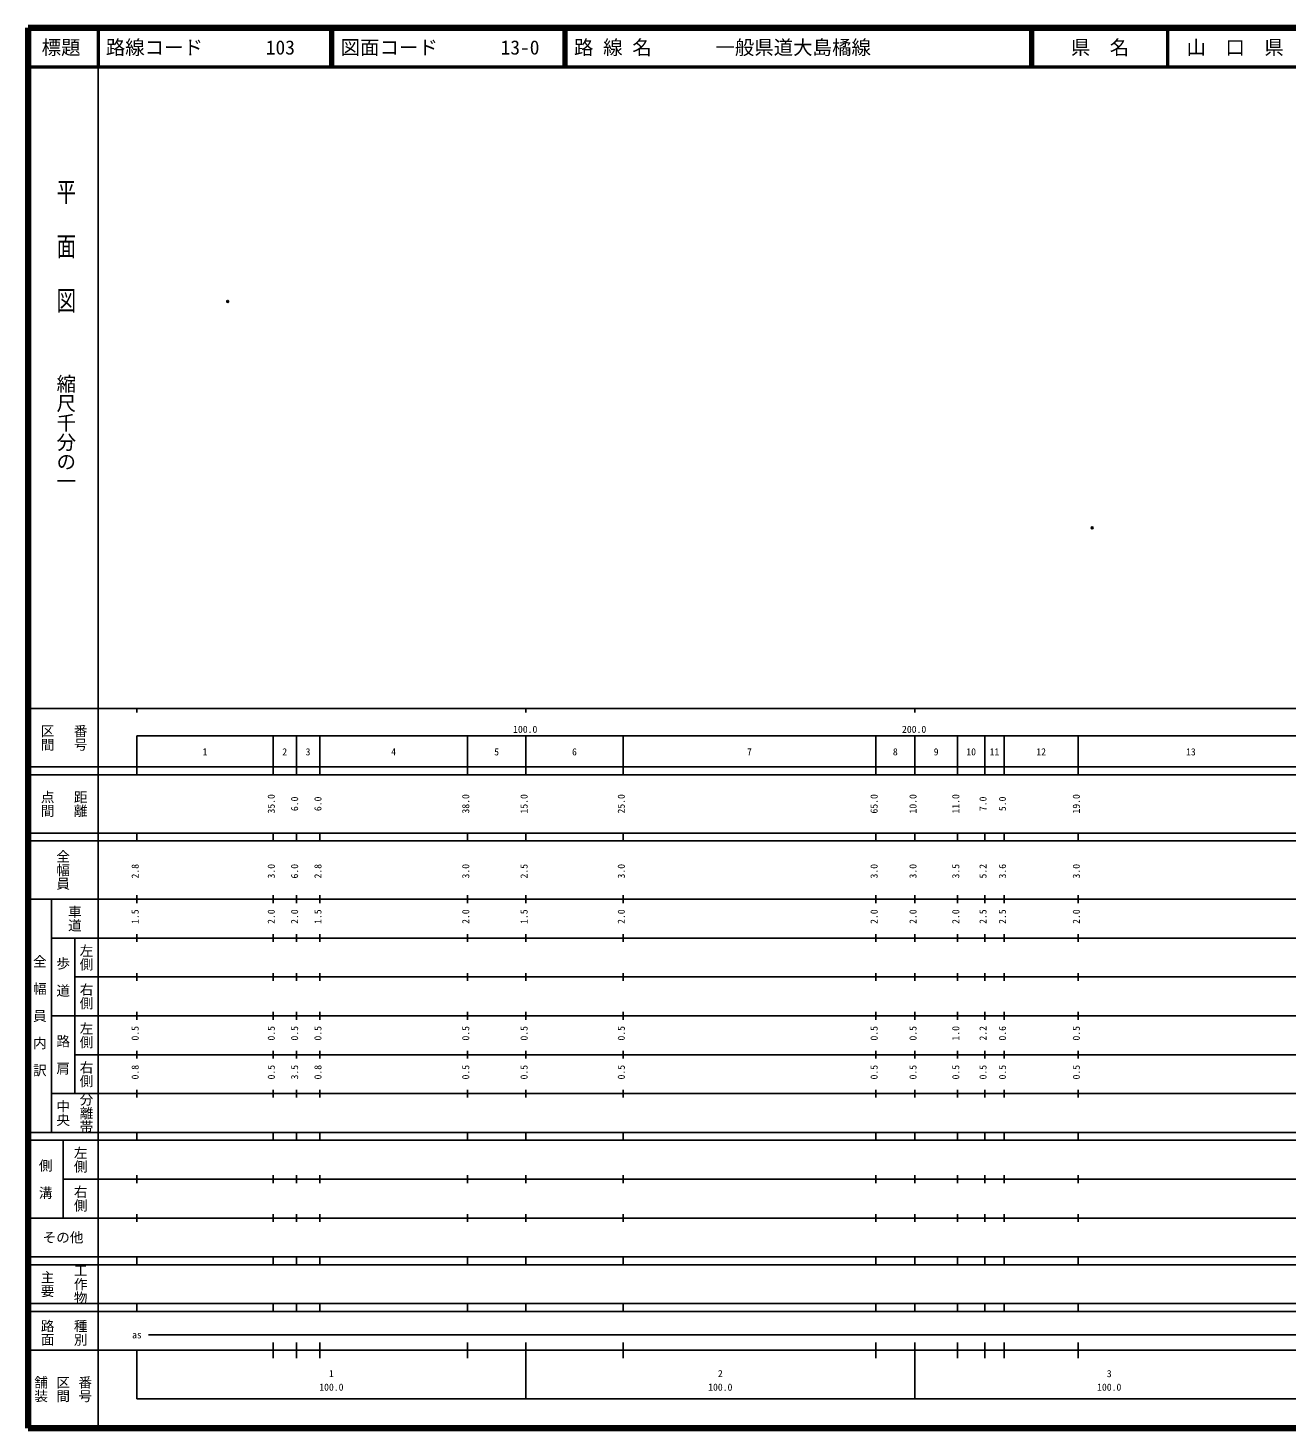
# Model space of a CAD drawing. Units: millimetres on the paper. Extents: x 40 to 680, y 20 to 380.
# Drawn here: x 40 to 363.7, y 20 to 380 of the extents above; entities that cross this region are included whole.
import ezdxf
from ezdxf.enums import TextEntityAlignment as Align

# ---------------------------------------------------------------- set-up
doc = ezdxf.new("R2010")
doc.units = ezdxf.units.MM
doc.header["$PDMODE"] = 32
doc.header["$PDSIZE"] = 0.5
doc.layers.add('M-OTRS', color=6, linetype='Continuous')
doc.layers.add('M-TTL-TXT', color=7, linetype='Continuous')
for name, color, linetype, lineweight in [('M-TTL', 2, 'Continuous', 140), ('M-TTL-BAND', 7, 'Continuous', 25), ('M-TTL-LINE', 7, 'Continuous', 50)]:
    doc.layers.add(name, color=color, linetype=linetype, lineweight=lineweight)
doc.styles.add('@ＭＳ ゴシック', font='')
doc.styles.add('ＭＳ ゴシック', font='')
doc.styles.get('@ＭＳ ゴシック').set_extended_font_data('@MS Gothic')
doc.styles.get('ＭＳ ゴシック').set_extended_font_data('MS Gothic')

msp = doc.modelspace()

# ---------------------------------------------------------------- linework, layer by layer
at = {"layer": 'M-OTRS'}
for p in [(91.342, 309.691), (313.613, 251.437)]:
    msp.add_point(p, dxfattribs=at)
at = {"layer": 'M-TTL'}
for p, q in [((40, 380), (40, 20)), ((680, 380), (40, 380)), ((40, 20), (680, 20))]:
    msp.add_line(p, q, dxfattribs=at)
at = {"layer": 'M-TTL-BAND'}
for p, q in [((58, 370), (58, 20)), ((40, 205), (579, 205)), ((68, 205), (68, 204)), ((168, 205), (168, 204)), ((268, 205), (268, 204)), ((68, 198), (579, 198)), ((68, 198), (68, 188)), ((103, 188), (103, 198)), ((109, 188), (109, 198)), ((115, 188), (115, 198)), ((153, 188), (153, 198)), ((168, 188), (168, 198)), ((193, 188), (193, 198)), ((258, 188), (258, 198)), ((268, 188), (268, 198)), ((279, 188), (279, 198)), ((286, 188), (286, 198)), ((291, 188), (291, 198)), ((310, 188), (310, 198)), ((40, 190), (579, 190)), ((40, 188), (579, 188)), ((40, 173), (579, 173)), ((68, 171), (68, 173)), ((103, 171), (103, 173)), ((109, 171), (109, 173)), ((115, 171), (115, 173)), ((153, 171), (153, 173)), ((168, 171), (168, 173)), ((193, 171), (193, 173)), ((258, 171), (258, 173)), ((268, 171), (268, 173)), ((279, 171), (279, 173)), ((286, 171), (286, 173)), ((291, 171), (291, 173)), ((310, 171), (310, 173)), ((40, 171), (579, 171)), ((40, 156), (579, 156)), ((46, 96), (46, 156)), ((68, 155), (68, 157)), ((103, 155), (103, 157)), ((109, 155), (109, 157)), ((115, 155), (115, 157)), ((153, 155), (153, 157)), ((168, 155), (168, 157)), ((193, 155), (193, 157)), ((258, 155), (258, 157)), ((268, 155), (268, 157)), ((279, 155), (279, 157)), ((286, 155), (286, 157)), ((291, 155), (291, 157)), ((310, 155), (310, 157)), ((46, 146), (579, 146)), ((52, 146), (52, 106)), ((68, 145), (68, 147)), ((103, 145), (103, 147)), ((109, 145), (109, 147)), ((115, 145), (115, 147)), ((153, 145), (153, 147)), ((168, 145), (168, 147)), ((193, 145), (193, 147)), ((258, 145), (258, 147)), ((268, 145), (268, 147)), ((279, 145), (279, 147)), ((286, 145), (286, 147)), ((291, 145), (291, 147)), ((310, 145), (310, 147)), ((68, 135), (68, 137)), ((103, 135), (103, 137)), ((109, 135), (109, 137)), ((115, 135), (115, 137)), ((153, 135), (153, 137)), ((168, 135), (168, 137)), ((193, 135), (193, 137)), ((258, 135), (258, 137)), ((268, 135), (268, 137)), ((279, 135), (279, 137)), ((286, 135), (286, 137)), ((291, 135), (291, 137)), ((310, 135), (310, 137)), ((52, 136), (579, 136)), ((46, 126), (579, 126)), ((68, 125), (68, 127)), ((103, 125), (103, 127)), ((109, 125), (109, 127)), ((115, 125), (115, 127)), ((153, 125), (153, 127)), ((168, 125), (168, 127)), ((193, 125), (193, 127)), ((258, 125), (258, 127)), ((268, 125), (268, 127)), ((279, 125), (279, 127)), ((286, 125), (286, 127)), ((291, 125), (291, 127)), ((310, 125), (310, 127)), ((52, 116), (579, 116)), ((68, 115), (68, 117)), ((103, 115), (103, 117)), ((109, 115), (109, 117)), ((115, 115), (115, 117)), ((153, 115), (153, 117)), ((168, 115), (168, 117)), ((193, 115), (193, 117)), ((258, 115), (258, 117)), ((268, 115), (268, 117)), ((279, 115), (279, 117)), ((286, 115), (286, 117)), ((291, 115), (291, 117)), ((310, 115), (310, 117)), ((46, 106), (579, 106)), ((68, 105), (68, 107)), ((103, 105), (103, 107)), ((109, 105), (109, 107)), ((115, 105), (115, 107)), ((153, 105), (153, 107)), ((168, 105), (168, 107)), ((193, 105), (193, 107)), ((258, 105), (258, 107)), ((268, 105), (268, 107)), ((279, 105), (279, 107)), ((286, 105), (286, 107)), ((291, 105), (291, 107)), ((310, 105), (310, 107)), ((40, 96), (579, 96)), ((40, 94), (579, 94)), ((49, 94), (49, 74)), ((68, 94), (68, 96)), ((103, 94), (103, 96)), ((109, 94), (109, 96)), ((115, 94), (115, 96)), ((153, 94), (153, 96)), ((168, 94), (168, 96)), ((193, 94), (193, 96)), ((258, 94), (258, 96)), ((268, 94), (268, 96)), ((279, 94), (279, 96)), ((286, 94), (286, 96)), ((291, 94), (291, 96)), ((310, 94), (310, 96)), ((49, 84), (579, 84)), ((68, 83), (68, 85)), ((103, 83), (103, 85)), ((109, 83), (109, 85)), ((115, 83), (115, 85)), ((153, 83), (153, 85)), ((168, 83), (168, 85)), ((193, 83), (193, 85)), ((258, 83), (258, 85)), ((268, 83), (268, 85)), ((279, 83), (279, 85)), ((286, 83), (286, 85)), ((291, 83), (291, 85)), ((310, 83), (310, 85)), ((40, 74), (579, 74)), ((68, 73), (68, 75)), ((103, 73), (103, 75)), ((109, 73), (109, 75)), ((115, 73), (115, 75)), ((153, 73), (153, 75)), ((168, 73), (168, 75)), ((193, 73), (193, 75)), ((258, 73), (258, 75)), ((268, 73), (268, 75)), ((279, 73), (279, 75)), ((286, 73), (286, 75)), ((291, 73), (291, 75)), ((310, 73), (310, 75)), ((40, 64), (579, 64)), ((40, 62), (579, 62)), ((68, 62), (68, 64)), ((103, 62), (103, 64)), ((109, 62), (109, 64)), ((115, 62), (115, 64)), ((153, 62), (153, 64)), ((168, 62), (168, 64)), ((193, 62), (193, 64)), ((258, 62), (258, 64)), ((268, 62), (268, 64)), ((279, 62), (279, 64)), ((286, 62), (286, 64)), ((291, 62), (291, 64)), ((310, 62), (310, 64)), ((40, 52), (579, 52)), ((68, 50), (68, 52)), ((103, 50), (103, 52)), ((109, 50), (109, 52)), ((115, 50), (115, 52)), ((153, 50), (153, 52)), ((168, 50), (168, 52)), ((193, 50), (193, 52)), ((258, 50), (258, 52)), ((268, 50), (268, 52)), ((279, 50), (279, 52)), ((286, 50), (286, 52)), ((291, 50), (291, 52)), ((310, 50), (310, 52)), ((40, 50), (579, 50)), ((71, 44), (465, 44)), ((40, 40), (579, 40)), ((68, 40), (68, 27.5)), ((103, 38), (103, 42)), ((109, 38), (109, 42)), ((115, 38), (115, 42)), ((153, 38), (153, 42)), ((168, 27.5), (168, 42)), ((193, 38), (193, 42)), ((258, 38), (258, 42)), ((268, 27.5), (268, 42)), ((279, 38), (279, 42)), ((286, 38), (286, 42)), ((291, 38), (291, 42)), ((310, 38), (310, 42)), ((68, 27.5), (579, 27.5))]:
    msp.add_line(p, q, dxfattribs=at)
at = {"layer": 'M-TTL-LINE'}
for p, q in [((58, 380), (58, 370)), ((117.75, 380), (117.75, 370)), ((118.25, 380), (118.25, 370)), ((177.75, 380), (177.75, 370)), ((178.25, 380), (178.25, 370)), ((297.75, 380), (297.75, 370)), ((298.25, 380), (298.25, 370)), ((333, 380), (333, 370)), ((40, 370), (680, 370))]:
    msp.add_line(p, q, dxfattribs=at)

# ---------------------------------------------------------------- texts
at = {"layer": 'M-TTL-BAND', "style": '@ＭＳ ゴシック', "width": 1.4}
msp.add_text('平  面  図', height=3.666, rotation=270, dxfattribs=at).set_placement((49.777, 306.475), align=Align.MIDDLE_RIGHT)
at = {"layer": 'M-TTL-BAND', "style": '@ＭＳ ゴシック'}
msp.add_text('縮尺千分の一', height=3.666, rotation=270, dxfattribs=at).set_placement((49.777, 261.03), align=Align.MIDDLE_RIGHT)
for s, p in [('区間', (45, 197.5)), ('番号', (53.5, 197.5)), ('点間', (45, 180.5)), ('距離', (53.5, 180.5)), ('全幅員', (49, 163.5)), ('車道', (52, 151)), ('左側', (55, 141)), ('全\u3000幅\u3000員\u3000内\u3000訳', (43, 126)), ('歩\u3000道', (49, 136)), ('右側', (55, 131)), ('左側', (55, 121)), ('路\u3000肩', (49, 116)), ('右側', (55, 111)), ('分離帯', (55, 101)), ('中央', (49, 101)), ('左側', (53.5, 89)), ('側\u3000溝', (44.5, 84)), ('右側', (53.5, 79)), ('工作物', (53.5, 57)), ('主要', (45, 57)), ('路面', (45, 44.5)), ('種別', (53.5, 44.5)), ('舗装', (43.333, 30)), ('区間', (49, 30)), ('番号', (54.667, 30))]:
    msp.add_text(s, height=2.566, rotation=270, dxfattribs=at).set_placement(p, align=Align.MIDDLE_CENTER)
at = {"layer": 'M-TTL-BAND', "style": 'ＭＳ ゴシック'}
for s, p in [('100.0', (167.844, 198.195)), ('200.0', (267.844, 198.195)), ('1', (85.5, 192.405)), ('2', (106, 192.405)), ('3', (112, 192.405)), ('4', (134, 192.405)), ('5', (160.5, 192.405)), ('6', (180.5, 192.405)), ('7', (225.5, 192.405)), ('8', (263, 192.405)), ('9', (273.5, 192.405)), ('10', (282.5, 192.405)), ('11', (288.5, 192.405)), ('12', (300.5, 192.405)), ('13', (339, 192.405)), ('as', (68, 42.5)), ('1', (118, 32.523)), ('2', (218, 32.523)), ('3', (318, 32.523)), ('100.0', (118, 29.033)), ('100.0', (218, 29.033)), ('100.0', (318, 29.033))]:
    msp.add_text(s, height=1.833, dxfattribs=at).set_placement(p, align=Align.BOTTOM_CENTER)
for s, p in [('35.0', (104, 180.5)), ('6.0', (110, 180.5)), ('6.0', (116, 180.5)), ('38.0', (154, 180.5)), ('15.0', (169, 180.5)), ('25.0', (194, 180.5)), ('65.0', (259, 180.5)), ('10.0', (269, 180.5)), ('11.0', (280, 180.5)), ('7.0', (287, 180.5)), ('5.0', (292, 180.5)), ('19.0', (311, 180.5)), ('2.8', (69, 163.174)), ('3.0', (104, 163.174)), ('6.0', (110, 163.174)), ('2.8', (116, 163.174)), ('3.0', (154, 163.174)), ('2.5', (169, 163.174)), ('3.0', (194, 163.174)), ('3.0', (259, 163.174)), ('3.0', (269, 163.174)), ('3.5', (280, 163.174)), ('5.2', (287, 163.174)), ('3.6', (292, 163.174)), ('3.0', (311, 163.174)), ('1.5', (69, 151.5)), ('2.0', (104, 151.5)), ('2.0', (110, 151.5)), ('1.5', (116, 151.5)), ('2.0', (154, 151.5)), ('1.5', (169, 151.5)), ('2.0', (194, 151.5)), ('2.0', (259, 151.5)), ('2.0', (269, 151.5)), ('2.0', (280, 151.5)), ('2.5', (287, 151.5)), ('2.5', (292, 151.5)), ('2.0', (311, 151.5)), ('0.5', (69, 121.5)), ('0.5', (104, 121.5)), ('0.5', (110, 121.5)), ('0.5', (116, 121.5)), ('0.5', (154, 121.5)), ('0.5', (169, 121.5)), ('0.5', (194, 121.5)), ('0.5', (259, 121.5)), ('0.5', (269, 121.5)), ('1.0', (280, 121.5)), ('2.2', (287, 121.5)), ('0.6', (292, 121.5)), ('0.5', (311, 121.5)), ('0.8', (69, 111.5)), ('0.5', (104, 111.5)), ('3.5', (110, 111.5)), ('0.8', (116, 111.5)), ('0.5', (154, 111.5)), ('0.5', (169, 111.5)), ('0.5', (194, 111.5)), ('0.5', (259, 111.5)), ('0.5', (269, 111.5)), ('0.5', (280, 111.5)), ('0.5', (287, 111.5)), ('0.5', (292, 111.5)), ('0.5', (311, 111.5))]:
    msp.add_text(s, height=1.833, rotation=90, dxfattribs=at).set_placement(p, align=Align.BOTTOM_CENTER)
msp.add_text('その他', height=2.566, dxfattribs=at).set_placement((49, 69), align=Align.MIDDLE_CENTER)
at = {"layer": 'M-TTL-TXT', "style": 'ＭＳ ゴシック'}
for s, p in [('標題', (48.5, 375)), ('県\u3000名', (315.625, 375)), ('山\u3000口\u3000県', (350.375, 375))]:
    msp.add_text(s, height=3.666, dxfattribs=at).set_placement(p, align=Align.MIDDLE_CENTER)
for s, p in [('路線コード', (60, 375)), ('103', (101.142, 375)), ('図面コード', (120.38, 375)), ('13-0', (161.521, 375)), ('路 線 名', (180.38, 375)), ('一般県道大島橘線', (216.734, 375))]:
    msp.add_text(s, height=3.666, dxfattribs=at).set_placement(p, align=Align.MIDDLE_LEFT)

doc.saveas('drawing.dxf')
